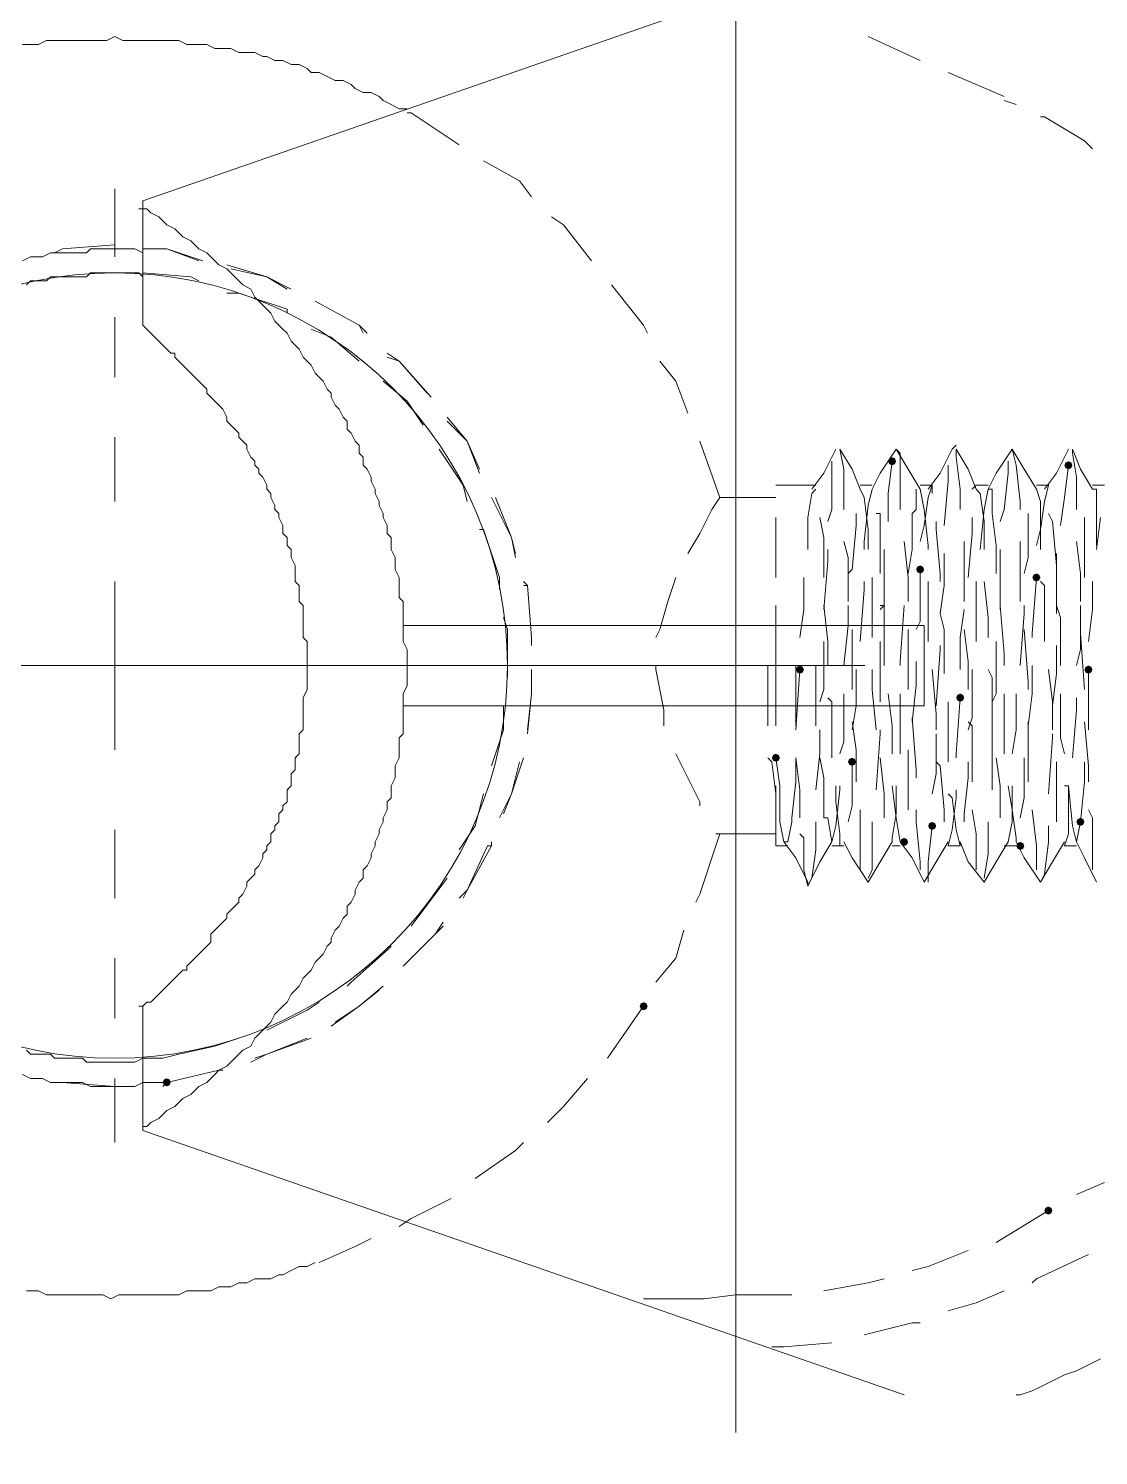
# Model space of a CAD drawing. Header units: millimetres. Extents: x 89051 to 218395, y -330386 to -125649.
# Drawn here: x 100449.86 to 100482.16, y -127044.93 to -127001.84 of the extents above; entities that cross this region are included whole.
import ezdxf

# ---------------------------------------------------------------- set-up
doc = ezdxf.new("R2010")
doc.units = ezdxf.units.MM
doc.header["$LTSCALE"] = 13
for name, pattern in [('1 实线', [0]), ('ACAD_ISO04W100', [30, 24, -3, 0, -3]), ('CENTER', [50.8, 31.75, -6.35, 6.35, -6.35])]:
    doc.linetypes.add(name, pattern=pattern)
doc.layers.get('0').update_dxf_attribs({"color": 1, "linetype": 'CENTER'})
doc.layers.add('C00-00-00', color=7, linetype='Continuous')
doc.layers.add('C00-00-FF', color=5, linetype='Continuous', true_color=0x0000ff)
doc.layers.add('标注、文本', color=3, linetype='Continuous', lineweight=25)

msp = doc.modelspace()

# ---------------------------------------------------------------- hatches: boundary and pattern name
at = {"layer": 'C00-00-00'}
h = msp.add_hatch(color=256, dxfattribs=at)
h.dxf.hatch_style = 2
h.paths.add_polyline_path([(100476.053, -127014.906), (100476.018, -127014.991), (100475.932, -127015.027), (100475.847, -127014.991), (100475.811, -127014.906), (100475.847, -127014.82), (100475.932, -127014.785), (100476.018, -127014.82)])
h = msp.add_hatch(color=256, dxfattribs=at)
h.dxf.hatch_style = 2
h.paths.add_polyline_path([(100481.378, -127015.027), (100481.342, -127015.112), (100481.257, -127015.148), (100481.171, -127015.112), (100481.136, -127015.027), (100481.171, -127014.941), (100481.257, -127014.906), (100481.342, -127014.941)])
h = msp.add_hatch(color=256, dxfattribs=at)
h.dxf.hatch_style = 2
h.paths.add_polyline_path([(100476.9, -127018.173), (100476.865, -127018.259), (100476.779, -127018.294), (100476.694, -127018.259), (100476.658, -127018.173), (100476.694, -127018.088), (100476.779, -127018.052), (100476.865, -127018.088)])
h = msp.add_hatch(color=256, dxfattribs=at)
h.dxf.hatch_style = 2
h.paths.add_polyline_path([(100480.409, -127018.415), (100480.374, -127018.501), (100480.289, -127018.536), (100480.203, -127018.501), (100480.168, -127018.415), (100480.203, -127018.33), (100480.289, -127018.294), (100480.374, -127018.33)])
h = msp.add_hatch(color=256, dxfattribs=at)
h.dxf.hatch_style = 2
h.paths.add_polyline_path([(100473.27, -127021.198), (100473.235, -127021.284), (100473.149, -127021.319), (100473.064, -127021.284), (100473.028, -127021.198), (100473.064, -127021.113), (100473.149, -127021.077), (100473.235, -127021.113)])
h = msp.add_hatch(color=256, dxfattribs=at)
h.dxf.hatch_style = 2
h.paths.add_polyline_path([(100481.983, -127021.198), (100481.947, -127021.284), (100481.862, -127021.319), (100481.776, -127021.284), (100481.741, -127021.198), (100481.776, -127021.113), (100481.862, -127021.077), (100481.947, -127021.113)])
h = msp.add_hatch(color=256, dxfattribs=at)
h.dxf.hatch_style = 2
h.paths.add_polyline_path([(100478.11, -127022.045), (100478.075, -127022.131), (100477.989, -127022.166), (100477.904, -127022.131), (100477.868, -127022.045), (100477.904, -127021.96), (100477.989, -127021.924), (100478.075, -127021.96)])
h = msp.add_hatch(color=256, dxfattribs=at)
h.dxf.hatch_style = 2
h.paths.add_polyline_path([(100472.544, -127023.86), (100472.508, -127023.946), (100472.423, -127023.981), (100472.338, -127023.946), (100472.302, -127023.86), (100472.338, -127023.775), (100472.423, -127023.739), (100472.508, -127023.775)])
h = msp.add_hatch(color=256, dxfattribs=at)
h.dxf.hatch_style = 2
h.paths.add_polyline_path([(100474.843, -127023.981), (100474.808, -127024.067), (100474.722, -127024.102), (100474.637, -127024.067), (100474.601, -127023.981), (100474.637, -127023.896), (100474.722, -127023.861), (100474.808, -127023.896)])
h = msp.add_hatch(color=256, dxfattribs=at)
h.dxf.hatch_style = 2
h.paths.add_polyline_path([(100477.263, -127025.918), (100477.228, -127026.003), (100477.142, -127026.039), (100477.057, -127026.003), (100477.021, -127025.918), (100477.057, -127025.832), (100477.142, -127025.797), (100477.228, -127025.832)])
h = msp.add_hatch(color=256, dxfattribs=at)
h.dxf.hatch_style = 2
h.paths.add_polyline_path([(100481.741, -127025.797), (100481.705, -127025.882), (100481.62, -127025.918), (100481.534, -127025.882), (100481.499, -127025.797), (100481.534, -127025.711), (100481.62, -127025.676), (100481.705, -127025.711)])
h = msp.add_hatch(color=256, dxfattribs=at)
h.dxf.hatch_style = 2
h.paths.add_polyline_path([(100476.416, -127026.402), (100476.381, -127026.487), (100476.295, -127026.523), (100476.21, -127026.487), (100476.174, -127026.402), (100476.21, -127026.316), (100476.295, -127026.281), (100476.381, -127026.316)])
h = msp.add_hatch(color=256, dxfattribs=at)
h.dxf.hatch_style = 2
h.paths.add_polyline_path([(100479.925, -127026.523), (100479.89, -127026.608), (100479.804, -127026.644), (100479.719, -127026.608), (100479.683, -127026.523), (100479.719, -127026.437), (100479.804, -127026.402), (100479.89, -127026.437)])
h = msp.add_hatch(color=256, dxfattribs=at)
h.dxf.hatch_style = 2
h.paths.add_polyline_path([(100468.551, -127031.363), (100468.515, -127031.448), (100468.43, -127031.484), (100468.344, -127031.448), (100468.309, -127031.363), (100468.344, -127031.278), (100468.43, -127031.242), (100468.515, -127031.278)])
h = msp.add_hatch(color=256, dxfattribs=at)
h.dxf.hatch_style = 2
h.paths.add_polyline_path([(100454.151, -127033.662), (100454.115, -127033.748), (100454.03, -127033.783), (100453.944, -127033.748), (100453.909, -127033.662), (100453.944, -127033.577), (100454.03, -127033.541), (100454.115, -127033.577)])
h = msp.add_hatch(color=256, dxfattribs=at)
h.dxf.hatch_style = 2
h.paths.add_polyline_path([(100480.773, -127037.534), (100480.737, -127037.62), (100480.652, -127037.655), (100480.566, -127037.62), (100480.531, -127037.534), (100480.566, -127037.449), (100480.652, -127037.413), (100480.737, -127037.449)])

# ---------------------------------------------------------------- linework, layer by layer
at = {"color": 7, "linetype": '1 实线', "lineweight": 0}
for centre, major_axis, ratio, start_param, end_param in [((100486.444, -127021.077), (0, 45.983), 0.866025, 2.304713, 7.120065), ((100471.213, -127021.077), (0, -34.608), 0.908418, 5.225125, 10.48821)]:
    msp.add_ellipse(centre, major_axis=major_axis, ratio=ratio, start_param=start_param, end_param=end_param, dxfattribs=at)
at = {"layer": 'C00-00-00', "lineweight": 15}
for points in [[(100476.295, -126999.054), (100453.304, -127007.04)], [(100461.29, -127004.257), (100461.048, -127004.257), (100460.806, -127004.136), (100460.564, -127004.015), (100460.443, -127003.894), (100460.201, -127003.773), (100459.959, -127003.773), (100459.717, -127003.652), (100459.596, -127003.531), (100459.354, -127003.41), (100459.112, -127003.41), (100458.87, -127003.289), (100458.628, -127003.168), (100458.386, -127003.168), (100458.265, -127003.047), (100458.023, -127002.926), (100457.781, -127002.926), (100457.539, -127002.805), (100457.297, -127002.805), (100457.055, -127002.684), (100456.934, -127002.684), (100456.692, -127002.563), (100456.45, -127002.563), (100456.208, -127002.563), (100455.966, -127002.442), (100455.724, -127002.442), (100455.482, -127002.442), (100455.24, -127002.321), (100454.998, -127002.321), (100454.756, -127002.321), (100454.635, -127002.321), (100454.393, -127002.2), (100454.151, -127002.2), (100453.909, -127002.2), (100453.667, -127002.2), (100453.425, -127002.2), (100453.183, -127002.2), (100452.941, -127002.2), (100452.699, -127002.2), (100452.457, -127002.079), (100452.215, -127002.2), (100451.973, -127002.2), (100451.852, -127002.2), (100451.61, -127002.2), (100451.368, -127002.2), (100451.126, -127002.2), (100450.884, -127002.2), (100450.642, -127002.2), (100450.4, -127002.2), (100450.158, -127002.321), (100449.916, -127002.321), (100449.674, -127002.321)], [(100476.779, -127002.805), (100475.206, -127002.079)], [(100479.32, -127003.894), (100477.626, -127003.168)], [(100479.683, -127004.136), (100479.32, -127004.015)], [(100461.411, -127004.378), (100461.29, -127004.378)], [(100462.863, -127005.346), (100461.411, -127004.378)], [(100480.531, -127004.499), (100480.41, -127004.499)], [(100481.741, -127005.225), (100480.531, -127004.499)], [(100481.983, -127005.467), (100481.741, -127005.225)], [(100464.679, -127006.435), (100463.589, -127005.83)], [(100465.042, -127006.919), (100464.679, -127006.435)], [(100453.304, -127034.993), (100453.425, -127034.993), (100453.546, -127034.872), (100453.788, -127034.751), (100453.909, -127034.63), (100454.03, -127034.509), (100454.272, -127034.388), (100454.393, -127034.267), (100454.514, -127034.146), (100454.756, -127034.025), (100454.877, -127033.904), (100454.998, -127033.783), (100455.24, -127033.662), (100455.361, -127033.541), (100455.482, -127033.42), (100455.603, -127033.299), (100455.845, -127033.178), (100455.966, -127033.057), (100456.087, -127032.936), (100456.208, -127032.815), (100456.329, -127032.694), (100456.571, -127032.573), (100456.692, -127032.331), (100456.813, -127032.21), (100456.934, -127032.089), (100457.055, -127031.968), (100457.176, -127031.847), (100457.297, -127031.605), (100457.418, -127031.484), (100457.539, -127031.363), (100457.66, -127031.242), (100457.781, -127031), (100457.902, -127030.879), (100458.023, -127030.758), (100458.144, -127030.516), (100458.265, -127030.395), (100458.386, -127030.274), (100458.507, -127030.032), (100458.628, -127029.911), (100458.749, -127029.79), (100458.87, -127029.548), (100458.991, -127029.427), (100458.991, -127029.306), (100459.112, -127029.064), (100459.233, -127028.943), (100459.354, -127028.701), (100459.475, -127028.58), (100459.475, -127028.338), (100459.596, -127028.217), (100459.717, -127027.975), (100459.717, -127027.854), (100459.838, -127027.612), (100459.959, -127027.491), (100459.959, -127027.249), (100460.08, -127027.128), (100460.201, -127026.886), (100460.201, -127026.765), (100460.322, -127026.523), (100460.322, -127026.402), (100460.443, -127026.16), (100460.443, -127026.039), (100460.564, -127025.797), (100460.564, -127025.676), (100460.685, -127025.434), (100460.685, -127025.192), (100460.806, -127025.071), (100460.806, -127024.829), (100460.806, -127024.708), (100460.927, -127024.466), (100460.927, -127024.224), (100460.927, -127024.102), (100461.048, -127023.86), (100461.048, -127023.739), (100461.048, -127023.497), (100461.048, -127023.255), (100461.169, -127023.134), (100461.169, -127022.892), (100461.169, -127022.771), (100461.169, -127022.529), (100461.169, -127022.287), (100461.169, -127022.166), (100461.169, -127021.924), (100461.29, -127021.682), (100461.29, -127021.561), (100461.29, -127021.319), (100461.29, -127021.198), (100461.29, -127020.956), (100461.29, -127020.714), (100461.29, -127020.593), (100461.169, -127020.351), (100461.169, -127020.109), (100461.169, -127019.988), (100461.169, -127019.746), (100461.169, -127019.504), (100461.169, -127019.383), (100461.169, -127019.141), (100461.048, -127019.02), (100461.048, -127018.778), (100461.048, -127018.536), (100461.048, -127018.415), (100460.927, -127018.173), (100460.927, -127018.052), (100460.927, -127017.81), (100460.806, -127017.568), (100460.806, -127017.447), (100460.806, -127017.205), (100460.685, -127017.084), (100460.685, -127016.842), (100460.564, -127016.6), (100460.564, -127016.479), (100460.443, -127016.237), (100460.443, -127016.116), (100460.322, -127015.874), (100460.322, -127015.753), (100460.201, -127015.511), (100460.201, -127015.39), (100460.08, -127015.148), (100459.959, -127015.027), (100459.959, -127014.785), (100459.838, -127014.664), (100459.838, -127014.422), (100459.717, -127014.301), (100459.596, -127014.059), (100459.475, -127013.938), (100459.475, -127013.696), (100459.354, -127013.575), (100459.233, -127013.333), (100459.112, -127013.212), (100458.991, -127012.97), (100458.991, -127012.849), (100458.87, -127012.728), (100458.749, -127012.486), (100458.628, -127012.365), (100458.507, -127012.244), (100458.386, -127012.002), (100458.265, -127011.881), (100458.144, -127011.76), (100458.023, -127011.518), (100457.902, -127011.397), (100457.781, -127011.276), (100457.66, -127011.034), (100457.539, -127010.913), (100457.418, -127010.792), (100457.297, -127010.671), (100457.176, -127010.429), (100457.055, -127010.308), (100456.934, -127010.187), (100456.813, -127010.066), (100456.692, -127009.945), (100456.571, -127009.703), (100456.329, -127009.582), (100456.208, -127009.461), (100456.087, -127009.34), (100455.966, -127009.219), (100455.845, -127009.098), (100455.603, -127008.977), (100455.482, -127008.856), (100455.361, -127008.735), (100455.24, -127008.614), (100454.998, -127008.493), (100454.877, -127008.372), (100454.756, -127008.25), (100454.514, -127008.129), (100454.393, -127008.008), (100454.272, -127007.887), (100454.03, -127007.766), (100453.909, -127007.645), (100453.788, -127007.524), (100453.546, -127007.403), (100453.425, -127007.282), (100453.304, -127007.282), (100453.183, -127007.282)], [(100453.304, -127007.04), (100453.304, -127007.161)], [(100453.304, -127007.161), (100453.304, -127010.792)], [(100466.01, -127007.766), (100465.647, -127007.524)], [(100466.857, -127008.856), (100466.01, -127007.766)], [(100449.674, -127008.856), (100449.916, -127008.735), (100450.037, -127008.735), (100450.158, -127008.735), (100450.279, -127008.735), (100450.521, -127008.614), (100450.642, -127008.614), (100450.763, -127008.614), (100450.884, -127008.614), (100451.126, -127008.614), (100451.247, -127008.614), (100451.368, -127008.614), (100451.61, -127008.614), (100451.731, -127008.493), (100451.852, -127008.493), (100451.973, -127008.493), (100452.215, -127008.493), (100452.336, -127008.493), (100452.457, -127008.493), (100452.578, -127008.493), (100452.82, -127008.493), (100452.941, -127008.493), (100453.062, -127008.493), (100453.304, -127008.614)], [(100450.642, -127008.614), (100450.884, -127008.493)], [(100450.884, -127008.493), (100452.457, -127008.372)], [(100452.457, -127008.372), (100452.457, -127008.493)], [(100453.304, -127008.493), (100454.03, -127008.493)], [(100453.425, -127008.493), (100454.03, -127008.493)], [(100454.03, -127008.493), (100455.119, -127008.856)], [(100454.03, -127008.493), (100454.998, -127008.856)], [(100455.845, -127008.977), (100457.055, -127009.34)], [(100449.795, -127009.582), (100449.916, -127009.461), (100450.158, -127009.461), (100450.279, -127009.461), (100450.4, -127009.461), (100450.521, -127009.34), (100450.642, -127009.34), (100450.884, -127009.34), (100451.005, -127009.34), (100451.126, -127009.34), (100451.247, -127009.34), (100451.368, -127009.34), (100451.61, -127009.34), (100451.731, -127009.219), (100451.852, -127009.219), (100451.973, -127009.219), (100452.094, -127009.219), (100452.336, -127009.219), (100452.457, -127009.219), (100452.578, -127009.219), (100452.699, -127009.219), (100452.82, -127009.219), (100453.062, -127009.219), (100453.183, -127009.219), (100453.304, -127009.34)], [(100453.304, -127009.219), (100454.756, -127009.34)], [(100454.756, -127009.34), (100454.998, -127009.461)], [(100455.966, -127009.098), (100457.055, -127009.34)], [(100457.055, -127009.34), (100457.781, -127009.703)], [(100457.055, -127009.34), (100457.66, -127009.703)], [(100455.845, -127009.824), (100456.208, -127009.824)], [(100456.208, -127009.824), (100457.66, -127010.308)], [(100468.43, -127010.792), (100467.462, -127009.582)], [(100457.66, -127010.308), (100457.66, -127010.429)], [(100458.507, -127010.066), (100459.838, -127010.792)], [(100458.507, -127010.066), (100459.838, -127010.792)], [(100453.304, -127010.792), (100453.425, -127010.913), (100453.546, -127011.034), (100453.667, -127011.155), (100453.788, -127011.276), (100453.909, -127011.397), (100454.03, -127011.518), (100454.151, -127011.639), (100454.272, -127011.639), (100454.272, -127011.76), (100454.393, -127011.881), (100454.514, -127012.002), (100454.635, -127012.123), (100454.756, -127012.244), (100454.877, -127012.365), (100454.998, -127012.486), (100455.119, -127012.607), (100455.24, -127012.728), (100455.24, -127012.849), (100455.361, -127012.97), (100455.482, -127013.091), (100455.603, -127013.212), (100455.724, -127013.333), (100455.845, -127013.575), (100455.845, -127013.696), (100455.966, -127013.817), (100456.087, -127013.938), (100456.208, -127014.059), (100456.208, -127014.18), (100456.329, -127014.301), (100456.45, -127014.422), (100456.45, -127014.543), (100456.571, -127014.785), (100456.692, -127014.906), (100456.692, -127015.027), (100456.813, -127015.148), (100456.813, -127015.269), (100456.934, -127015.39), (100457.055, -127015.632), (100457.055, -127015.753), (100457.176, -127015.874), (100457.176, -127015.995), (100457.297, -127016.237), (100457.297, -127016.358), (100457.418, -127016.479), (100457.418, -127016.6), (100457.539, -127016.842), (100457.539, -127016.963), (100457.539, -127017.084), (100457.66, -127017.205), (100457.66, -127017.447), (100457.781, -127017.568), (100457.781, -127017.689), (100457.781, -127017.81), (100457.902, -127018.052), (100457.902, -127018.173), (100457.902, -127018.294), (100457.902, -127018.536), (100458.023, -127018.657), (100458.023, -127018.778), (100458.023, -127019.02), (100458.023, -127019.141), (100458.144, -127019.262), (100458.144, -127019.383), (100458.144, -127019.625), (100458.144, -127019.746), (100458.144, -127019.867), (100458.144, -127020.109), (100458.144, -127020.23), (100458.265, -127020.351), (100458.265, -127020.593), (100458.265, -127020.714), (100458.265, -127020.835), (100458.265, -127021.077), (100458.265, -127021.198), (100458.265, -127021.319), (100458.265, -127021.561), (100458.265, -127021.682), (100458.265, -127021.803), (100458.144, -127022.045), (100458.144, -127022.166), (100458.144, -127022.287), (100458.144, -127022.529), (100458.144, -127022.65), (100458.144, -127022.771), (100458.144, -127023.013), (100458.023, -127023.134), (100458.023, -127023.255), (100458.023, -127023.497), (100458.023, -127023.618), (100458.023, -127023.739), (100457.902, -127023.86), (100457.902, -127024.102), (100457.902, -127024.224), (100457.781, -127024.345), (100457.781, -127024.587), (100457.781, -127024.708), (100457.66, -127024.829), (100457.66, -127024.95), (100457.66, -127025.192), (100457.539, -127025.313), (100457.539, -127025.434), (100457.418, -127025.555), (100457.418, -127025.797), (100457.297, -127025.918), (100457.297, -127026.039), (100457.176, -127026.16), (100457.176, -127026.402), (100457.055, -127026.523), (100457.055, -127026.644), (100456.934, -127026.765), (100456.934, -127026.886), (100456.813, -127027.128), (100456.692, -127027.249), (100456.692, -127027.37), (100456.571, -127027.491), (100456.45, -127027.612), (100456.45, -127027.733), (100456.329, -127027.975), (100456.208, -127028.096), (100456.208, -127028.217), (100456.087, -127028.338), (100455.966, -127028.459), (100455.845, -127028.58), (100455.845, -127028.701), (100455.724, -127028.822), (100455.603, -127028.943), (100455.482, -127029.064), (100455.361, -127029.185), (100455.361, -127029.427), (100455.24, -127029.548), (100455.119, -127029.669), (100454.998, -127029.79), (100454.877, -127029.911), (100454.756, -127030.032), (100454.635, -127030.153), (100454.635, -127030.274), (100454.514, -127030.274), (100454.393, -127030.395), (100454.272, -127030.516), (100454.151, -127030.637), (100454.03, -127030.758), (100453.909, -127030.879), (100453.788, -127031), (100453.667, -127031.121), (100453.546, -127031.242), (100453.425, -127031.242), (100453.304, -127031.363), (100453.183, -127031.363)], [(100459.838, -127010.792), (100460.08, -127011.034)], [(100459.838, -127010.792), (100459.959, -127011.034)], [(100468.551, -127011.034), (100468.43, -127010.792)], [(100458.386, -127010.913), (100458.991, -127011.155)], [(100458.991, -127011.155), (100459.838, -127011.881)], [(100460.685, -127011.639), (100461.048, -127011.881)], [(100460.685, -127011.76), (100461.048, -127011.881)], [(100461.048, -127011.881), (100462.016, -127012.97)], [(100461.048, -127011.881), (100461.895, -127012.849)], [(100469.398, -127012.486), (100468.914, -127011.881)], [(100460.564, -127012.486), (100461.29, -127013.091)], [(100469.761, -127013.454), (100469.398, -127012.486)], [(100461.29, -127013.091), (100461.774, -127013.817)], [(100462.5, -127013.575), (100463.105, -127014.301)], [(100462.5, -127013.696), (100463.105, -127014.301)], [(100462.258, -127014.543), (100462.984, -127015.632)], [(100463.105, -127014.301), (100463.468, -127015.269)], [(100463.105, -127014.301), (100463.468, -127015.148)], [(100470.729, -127015.995), (100470.124, -127014.301)], [(100474.238, -127014.543), (100473.875, -127015.269)], [(100474.359, -127014.543), (100474.48, -127015.148)], [(100474.722, -127015.148), (100474.359, -127014.543)], [(100476.053, -127014.543), (100475.569, -127015.269)], [(100476.053, -127014.543), (100476.174, -127014.664)], [(100476.416, -127015.148), (100476.053, -127014.543)], [(100476.174, -127014.664), (100476.174, -127015.39)], [(100477.747, -127014.543), (100477.384, -127015.269)], [(100477.747, -127014.543), (100477.868, -127014.422)], [(100477.868, -127014.543), (100477.868, -127014.785)], [(100478.231, -127015.148), (100477.868, -127014.543)], [(100479.562, -127014.543), (100479.078, -127015.269)], [(100479.562, -127014.543), (100479.683, -127015.027)], [(100479.925, -127015.148), (100479.562, -127014.543)], [(100481.257, -127014.543), (100480.894, -127015.269)], [(100481.378, -127014.543), (100481.378, -127014.664)], [(100481.62, -127015.148), (100481.378, -127014.543)], [(100481.378, -127014.664), (100481.499, -127015.39)], [(100474.117, -127015.148), (100474.117, -127014.906)], [(100475.811, -127015.874), (100475.932, -127014.906)], [(100477.626, -127015.511), (100477.626, -127015.027)], [(100477.868, -127014.785), (100477.989, -127015.753)], [(100479.441, -127015.269), (100479.441, -127014.906)], [(100479.683, -127015.027), (100479.804, -127016.116)], [(100481.136, -127015.995), (100481.257, -127015.027)], [(100473.875, -127015.269), (100473.512, -127015.753)], [(100474.117, -127016.358), (100474.117, -127015.148)], [(100474.48, -127015.148), (100474.48, -127016.237)], [(100474.964, -127015.753), (100474.722, -127015.148)], [(100475.569, -127015.269), (100475.327, -127015.753)], [(100476.174, -127015.39), (100476.174, -127016.358)], [(100476.779, -127015.753), (100476.416, -127015.148)], [(100477.384, -127015.269), (100477.021, -127015.753)], [(100477.505, -127016.842), (100477.626, -127015.511)], [(100478.473, -127015.753), (100478.231, -127015.148)], [(100479.078, -127015.269), (100478.836, -127015.753)], [(100479.32, -127016.358), (100479.441, -127015.269)], [(100480.289, -127015.753), (100479.925, -127015.148)], [(100480.894, -127015.269), (100480.531, -127015.753)], [(100481.499, -127015.39), (100481.499, -127016.358)], [(100481.983, -127015.753), (100481.62, -127015.148)], [(100462.984, -127015.632), (100463.105, -127016.116)], [(100473.633, -127015.632), (100472.423, -127015.632)], [(100473.512, -127015.874), (100473.391, -127016.6)], [(100473.633, -127015.753), (100473.512, -127015.874)], [(100475.327, -127015.632), (100474.964, -127015.632)], [(100474.964, -127015.753), (100475.085, -127015.995)], [(100475.327, -127015.753), (100475.206, -127016.237)], [(100475.811, -127016.721), (100475.811, -127015.874)], [(100476.658, -127016.358), (100476.658, -127015.753)], [(100477.142, -127015.632), (100476.779, -127015.632)], [(100476.779, -127015.753), (100476.9, -127016.358)], [(100477.142, -127015.632), (100477.021, -127015.995)], [(100477.142, -127015.874), (100477.142, -127015.632)], [(100477.989, -127015.753), (100477.989, -127016.358)], [(100478.352, -127015.753), (100478.473, -127015.632)], [(100478.836, -127015.632), (100478.473, -127015.632)], [(100478.473, -127015.753), (100478.594, -127015.874)], [(100478.594, -127015.874), (100478.715, -127016.721)], [(100478.836, -127015.753), (100478.715, -127016.358)], [(100478.957, -127015.753), (100478.836, -127015.753)], [(100478.957, -127016.358), (100478.957, -127015.753)], [(100480.652, -127015.632), (100480.289, -127015.632)], [(100480.289, -127015.753), (100480.41, -127016.116)], [(100480.652, -127015.632), (100480.531, -127016.116)], [(100482.346, -127015.632), (100481.983, -127015.632)], [(100481.983, -127015.753), (100482.104, -127015.753)], [(100482.104, -127015.753), (100482.104, -127016.479)], [(100463.831, -127015.995), (100464.437, -127017.205)], [(100463.952, -127015.995), (100464.437, -127017.205)], [(100470.487, -127016.358), (100470.124, -127017.084)], [(100470.729, -127015.995), (100470.487, -127016.358)], [(100472.423, -127015.995), (100470.729, -127015.995)], [(100473.996, -127016.721), (100474.117, -127016.358)], [(100474.48, -127016.237), (100474.48, -127016.358)], [(100475.085, -127015.995), (100475.206, -127016.963)], [(100475.206, -127016.237), (100475.085, -127017.326)], [(100476.537, -127016.479), (100476.658, -127016.358)], [(100477.021, -127015.995), (100476.9, -127016.842)], [(100476.9, -127016.358), (100477.021, -127017.447)], [(100478.715, -127016.358), (100478.594, -127017.568)], [(100478.957, -127016.479), (100478.957, -127016.358)], [(100479.199, -127016.721), (100479.32, -127016.358)], [(100479.804, -127016.116), (100479.804, -127016.358)], [(100480.531, -127016.116), (100480.41, -127016.963)], [(100480.41, -127016.116), (100480.41, -127017.205)], [(100481.015, -127016.842), (100481.136, -127015.995)], [(100472.423, -127016.721), (100472.423, -127016.6)], [(100472.423, -127017.326), (100472.423, -127016.721)], [(100473.391, -127016.6), (100473.391, -127017.568)], [(100473.875, -127017.205), (100473.754, -127016.6)], [(100474.843, -127016.842), (100474.843, -127016.479)], [(100475.569, -127016.479), (100475.448, -127016.479)], [(100475.569, -127017.689), (100475.569, -127016.479)], [(100476.537, -127017.568), (100476.537, -127016.479)], [(100477.263, -127016.963), (100477.263, -127016.721)], [(100478.352, -127017.084), (100478.352, -127016.6)], [(100478.715, -127016.721), (100478.715, -127017.568)], [(100479.078, -127017.447), (100478.957, -127016.479)], [(100480.046, -127016.6), (100480.046, -127016.479)], [(100480.046, -127017.81), (100480.046, -127016.6)], [(100480.773, -127016.721), (100480.652, -127016.479)], [(100480.894, -127018.052), (100480.773, -127016.721)], [(100481.741, -127017.326), (100481.741, -127016.6)], [(100482.104, -127016.479), (100482.104, -127017.447)], [(100482.225, -127016.6), (100482.104, -127017.568)], [(100463.468, -127016.963), (100463.589, -127016.963)], [(100463.589, -127016.963), (100464.073, -127018.415)], [(100464.437, -127017.205), (100464.558, -127017.81)], [(100464.437, -127017.205), (100464.558, -127017.689)], [(100470.124, -127017.084), (100469.761, -127017.689)], [(100473.875, -127018.415), (100473.875, -127017.205)], [(100474.722, -127018.173), (100474.843, -127016.842)], [(100475.206, -127016.963), (100475.206, -127017.568)], [(100476.9, -127016.842), (100476.779, -127017.326)], [(100477.384, -127018.294), (100477.263, -127016.963)], [(100478.231, -127018.415), (100478.352, -127017.084)], [(100480.41, -127016.963), (100480.289, -127017.447)], [(100480.41, -127017.205), (100480.41, -127017.568)], [(100472.423, -127018.173), (100472.423, -127017.326)], [(100473.996, -127017.931), (100473.996, -127017.568)], [(100474.48, -127017.326), (100474.601, -127017.81)], [(100475.085, -127017.326), (100475.085, -127017.568)], [(100475.569, -127018.294), (100475.569, -127017.689)], [(100475.69, -127019.262), (100475.69, -127017.568)], [(100476.295, -127017.326), (100476.416, -127018.415)], [(100476.416, -127018.294), (100476.537, -127017.568)], [(100477.021, -127017.447), (100477.021, -127017.568)], [(100477.505, -127018.657), (100477.505, -127017.689)], [(100478.11, -127017.326), (100478.11, -127018.899)], [(100479.078, -127018.294), (100479.078, -127017.447)], [(100479.199, -127018.052), (100479.199, -127017.568)], [(100479.804, -127017.326), (100479.804, -127017.689)], [(100479.804, -127017.689), (100479.804, -127019.141)], [(100480.894, -127019.383), (100480.894, -127017.689)], [(100481.499, -127017.326), (100481.62, -127018.294)], [(100481.741, -127018.415), (100481.741, -127017.326)], [(100473.875, -127019.383), (100473.996, -127017.931)], [(100474.601, -127017.81), (100474.601, -127019.141)], [(100479.199, -127019.383), (100479.199, -127018.052)], [(100479.925, -127018.294), (100480.046, -127017.81)], [(100480.894, -127018.294), (100480.894, -127018.052)], [(100464.073, -127018.415), (100464.073, -127018.778)], [(100464.8, -127018.536), (100464.921, -127018.657)], [(100469.398, -127018.415), (100469.156, -127019.141)], [(100472.423, -127018.415), (100472.423, -127018.173)], [(100473.27, -127018.415), (100473.27, -127019.383)], [(100474.601, -127018.294), (100474.722, -127018.173)], [(100475.085, -127018.536), (100475.085, -127018.778)], [(100475.327, -127018.415), (100475.327, -127019.988)], [(100476.416, -127018.415), (100476.416, -127019.141)], [(100476.779, -127018.173), (100476.779, -127019.746)], [(100477.021, -127018.536), (100477.021, -127018.899)], [(100477.384, -127018.536), (100477.384, -127018.294)], [(100478.473, -127018.536), (100478.473, -127019.141)], [(100478.715, -127018.536), (100478.836, -127019.625)], [(100480.289, -127018.415), (100480.167, -127020.109)], [(100480.41, -127018.536), (100480.531, -127018.657)], [(100481.62, -127018.294), (100481.62, -127019.141)], [(100481.983, -127018.536), (100481.983, -127019.383)], [(100464.8, -127018.657), (100464.921, -127018.657)], [(100464.921, -127018.657), (100465.042, -127020.23)], [(100464.921, -127018.657), (100465.042, -127020.23)], [(100475.085, -127018.778), (100474.964, -127020.351)], [(100477.021, -127018.899), (100477.021, -127020.351)], [(100477.384, -127019.504), (100477.505, -127018.657)], [(100478.11, -127018.899), (100478.11, -127019.141)], [(100480.531, -127018.657), (100480.531, -127020.351)], [(100469.156, -127019.141), (100468.914, -127019.988)], [(100472.423, -127020.109), (100472.423, -127019.262)], [(100473.27, -127019.383), (100473.149, -127020.23)], [(100473.996, -127020.351), (100473.875, -127019.262)], [(100474.601, -127019.867), (100474.601, -127019.262)], [(100475.569, -127019.383), (100475.69, -127019.262)], [(100475.69, -127019.262), (100475.569, -127019.262)], [(100475.69, -127021.077), (100475.69, -127019.262)], [(100476.174, -127020.956), (100476.295, -127019.262)], [(100477.989, -127020.23), (100478.11, -127019.383)], [(100478.473, -127019.141), (100478.473, -127020.351)], [(100479.32, -127020.714), (100479.199, -127019.262)], [(100479.925, -127019.504), (100479.925, -127019.262)], [(100481.015, -127019.625), (100480.894, -127019.262)], [(100480.894, -127019.504), (100480.894, -127019.383)], [(100481.62, -127020.593), (100481.62, -127019.262)], [(100481.983, -127019.383), (100481.862, -127020.351)], [(100464.194, -127019.625), (100464.316, -127019.988)], [(100476.779, -127019.746), (100476.658, -127019.988)], [(100477.505, -127019.988), (100477.384, -127019.504)], [(100478.836, -127019.625), (100478.836, -127020.23)], [(100479.804, -127021.077), (100479.925, -127019.504)], [(100481.015, -127021.077), (100481.015, -127019.625)], [(100461.169, -127019.867), (100476.9, -127019.867)], [(100464.316, -127019.988), (100464.316, -127021.44)], [(100465.042, -127020.23), (100465.042, -127020.472)], [(100465.042, -127020.23), (100465.042, -127020.351)], [(100468.914, -127019.988), (100468.793, -127020.23)], [(100472.423, -127021.077), (100472.423, -127020.109)], [(100474.48, -127021.077), (100474.601, -127019.867)], [(100474.722, -127019.988), (100474.722, -127021.682)], [(100475.327, -127019.988), (100475.327, -127020.23)], [(100476.416, -127019.988), (100476.416, -127020.351)], [(100476.9, -127019.867), (100476.9, -127022.287)], [(100477.505, -127021.319), (100477.505, -127019.988)], [(100477.989, -127021.198), (100477.989, -127020.23)], [(100478.11, -127019.988), (100478.231, -127020.956)], [(100479.925, -127019.988), (100480.046, -127021.561)], [(100480.167, -127020.109), (100480.167, -127020.23)], [(100481.62, -127019.988), (100481.62, -127020.109)], [(100481.62, -127020.109), (100481.741, -127021.803)], [(100473.875, -127021.803), (100473.875, -127020.351)], [(100473.996, -127021.077), (100473.996, -127020.351)], [(100475.569, -127021.198), (100475.569, -127020.351)], [(100476.416, -127020.351), (100476.416, -127021.803)], [(100477.263, -127022.287), (100477.384, -127020.593)], [(100477.384, -127020.593), (100477.384, -127020.472)], [(100479.078, -127021.924), (100479.078, -127020.351)], [(100480.894, -127021.319), (100480.894, -127020.472)], [(100481.499, -127021.077), (100481.62, -127020.593)], [(100468.793, -127021.077), (100468.793, -127021.198)], [(100472.181, -127021.077), (100472.181, -127022.65)], [(100473.028, -127021.077), (100472.181, -127021.077)], [(100472.423, -127021.077), (100472.423, -127021.198)], [(100473.028, -127021.077), (100473.028, -127022.892)], [(100473.633, -127021.077), (100473.028, -127021.077)], [(100473.633, -127021.077), (100473.633, -127022.892)], [(100476.174, -127021.077), (100476.174, -127020.956)], [(100476.658, -127020.956), (100476.658, -127021.682)], [(100478.231, -127020.956), (100478.231, -127021.803)], [(100479.32, -127021.077), (100479.32, -127020.714)], [(100480.167, -127021.077), (100480.167, -127021.924)], [(100465.042, -127021.198), (100465.042, -127021.924)], [(100465.042, -127021.319), (100465.042, -127021.924)], [(100468.793, -127021.198), (100469.035, -127022.408)], [(100472.423, -127021.198), (100472.423, -127022.287)], [(100473.149, -127021.198), (100473.028, -127023.013)], [(100474.843, -127021.198), (100474.843, -127022.287)], [(100475.327, -127021.198), (100475.327, -127021.803)], [(100475.569, -127022.166), (100475.569, -127021.198)], [(100477.142, -127021.198), (100477.263, -127022.529)], [(100478.352, -127021.198), (100478.352, -127022.65)], [(100478.836, -127021.198), (100478.957, -127021.44)], [(100478.957, -127021.44), (100478.957, -127023.013)], [(100480.046, -127021.561), (100480.046, -127021.803)], [(100480.652, -127021.198), (100480.773, -127022.166)], [(100480.773, -127022.287), (100480.894, -127021.319)], [(100481.862, -127021.198), (100481.862, -127023.013)], [(100465.042, -127021.924), (100464.921, -127023.134)], [(100465.042, -127021.924), (100464.921, -127023.013)], [(100473.754, -127022.166), (100473.875, -127021.803)], [(100474.48, -127023.376), (100474.48, -127021.924)], [(100474.722, -127021.682), (100474.722, -127021.803)], [(100475.327, -127021.803), (100475.448, -127023.013)], [(100475.932, -127022.892), (100475.811, -127021.924)], [(100476.174, -127022.65), (100476.174, -127021.924)], [(100476.658, -127021.682), (100476.537, -127022.771)], [(100478.957, -127022.166), (100479.078, -127021.924)], [(100479.32, -127022.529), (100479.32, -127021.924)], [(100479.683, -127023.013), (100479.683, -127021.924)], [(100480.167, -127021.924), (100480.046, -127022.892)], [(100481.015, -127023.255), (100481.015, -127021.924)], [(100461.169, -127022.287), (100476.9, -127022.287)], [(100464.194, -127022.287), (100464.194, -127023.013)], [(100469.035, -127022.408), (100469.035, -127022.892)], [(100472.423, -127022.287), (100472.423, -127022.892)], [(100474.117, -127022.166), (100473.996, -127022.045)], [(100474.117, -127023.86), (100474.117, -127022.166)], [(100474.843, -127022.287), (100474.722, -127023.013)], [(100477.626, -127023.618), (100477.626, -127022.166)], [(100477.868, -127023.739), (100477.989, -127022.045)], [(100480.773, -127022.166), (100480.773, -127023.013)], [(100481.378, -127023.86), (100481.499, -127022.408)], [(100481.499, -127022.408), (100481.499, -127022.045)], [(100472.181, -127022.65), (100472.181, -127022.892)], [(100474.722, -127022.771), (100474.843, -127023.618)], [(100476.174, -127023.739), (100476.174, -127022.65)], [(100476.537, -127022.65), (100476.658, -127024.224)], [(100477.263, -127022.529), (100477.263, -127023.013)], [(100478.352, -127022.65), (100478.231, -127023.013)], [(100478.231, -127022.771), (100478.352, -127022.892)], [(100479.32, -127023.739), (100479.32, -127022.529)], [(100480.046, -127022.771), (100480.046, -127023.497)], [(100481.741, -127022.771), (100481.862, -127024.102)], [(100464.194, -127023.013), (100463.831, -127024.102)], [(100473.754, -127023.739), (100473.754, -127023.013)], [(100475.448, -127024.829), (100475.569, -127023.134)], [(100475.569, -127023.134), (100475.569, -127023.013)], [(100475.932, -127023.739), (100475.932, -127022.892)], [(100477.263, -127024.345), (100477.263, -127023.134)], [(100478.352, -127022.892), (100478.352, -127024.587)], [(100478.957, -127023.86), (100478.957, -127023.013)], [(100479.562, -127023.739), (100479.683, -127023.013)], [(100480.652, -127024.95), (100480.773, -127023.255)], [(100480.773, -127023.255), (100480.773, -127023.134)], [(100481.136, -127023.739), (100481.015, -127023.255)], [(100474.359, -127023.739), (100474.48, -127023.376)], [(100474.843, -127023.618), (100474.843, -127024.587)], [(100476.416, -127023.618), (100476.416, -127024.829)], [(100477.626, -127023.981), (100477.626, -127023.618)], [(100480.046, -127023.497), (100480.046, -127024.587)], [(100464.8, -127023.86), (100464.437, -127024.95)], [(100464.679, -127023.981), (100464.437, -127024.95)], [(100469.398, -127023.739), (100469.519, -127023.981)], [(100469.519, -127023.981), (100470.124, -127025.192)], [(100472.181, -127023.86), (100472.302, -127023.981)], [(100472.302, -127023.981), (100472.423, -127024.95)], [(100472.544, -127024.708), (100472.423, -127023.86)], [(100473.028, -127023.86), (100473.149, -127024.829)], [(100473.028, -127023.86), (100473.028, -127024.587)], [(100473.633, -127024.829), (100473.754, -127023.739)], [(100473.754, -127023.86), (100473.875, -127024.466)], [(100474.722, -127023.981), (100474.722, -127025.313)], [(100475.569, -127023.86), (100475.69, -127024.95)], [(100477.263, -127023.981), (100477.384, -127024.102)], [(100477.384, -127024.102), (100477.505, -127025.434)], [(100477.868, -127023.86), (100477.868, -127023.739)], [(100478.231, -127023.981), (100478.231, -127024.466)], [(100478.957, -127024.829), (100478.957, -127023.86)], [(100479.078, -127023.86), (100479.199, -127024.708)], [(100479.925, -127023.86), (100479.925, -127025.071)], [(100480.894, -127023.981), (100480.894, -127025.192)], [(100481.741, -127023.981), (100481.741, -127024.587)], [(100481.862, -127024.102), (100481.862, -127024.587)], [(100473.875, -127024.466), (100473.875, -127025.676)], [(100476.658, -127024.224), (100476.658, -127024.466)], [(100477.142, -127024.95), (100477.263, -127024.345)], [(100478.231, -127024.466), (100478.11, -127025.555)], [(100463.589, -127024.95), (100463.347, -127025.918)], [(100464.437, -127024.95), (100464.073, -127025.676)], [(100464.437, -127024.95), (100464.194, -127025.555)], [(100472.423, -127025.434), (100472.423, -127024.708)], [(100472.423, -127024.95), (100472.423, -127025.676)], [(100472.544, -127024.829), (100472.544, -127024.708)], [(100472.544, -127025.797), (100472.544, -127024.829)], [(100473.028, -127024.587), (100472.907, -127025.676)], [(100473.149, -127024.829), (100473.149, -127025.676)], [(100474.238, -127025.192), (100474.238, -127024.708)], [(100474.238, -127025.918), (100474.359, -127024.829)], [(100474.359, -127024.829), (100474.359, -127024.708)], [(100475.69, -127024.95), (100475.69, -127025.676)], [(100476.053, -127025.676), (100475.932, -127024.708)], [(100476.053, -127025.555), (100476.053, -127024.708)], [(100476.416, -127024.829), (100476.416, -127025.434)], [(100477.747, -127025.071), (100477.626, -127024.95)], [(100477.868, -127025.071), (100477.868, -127024.829)], [(100479.199, -127024.708), (100479.199, -127025.676)], [(100479.562, -127025.434), (100479.441, -127024.708)], [(100479.562, -127025.797), (100479.562, -127024.708)], [(100481.257, -127024.708), (100481.136, -127024.708)], [(100481.378, -127025.918), (100481.257, -127024.708)], [(100481.257, -127025.313), (100481.257, -127024.708)], [(100481.741, -127024.587), (100481.62, -127025.797)], [(100470.124, -127025.192), (100470.124, -127025.313)], [(100472.423, -127025.918), (100472.423, -127025.434)], [(100474.359, -127026.16), (100474.238, -127025.192)], [(100474.722, -127025.313), (100474.601, -127025.797)], [(100474.964, -127025.434), (100474.964, -127026.644)], [(100476.658, -127025.434), (100476.658, -127025.797)], [(100477.505, -127025.434), (100477.505, -127025.797)], [(100477.868, -127026.039), (100477.747, -127025.071)], [(100477.747, -127026.039), (100477.868, -127025.071)], [(100478.352, -127025.434), (100478.473, -127026.16)], [(100479.683, -127026.281), (100479.562, -127025.434)], [(100479.925, -127025.071), (100479.804, -127025.676)], [(100480.167, -127025.434), (100480.289, -127026.523)], [(100480.894, -127025.192), (100480.894, -127025.797)], [(100481.257, -127026.16), (100481.257, -127025.313)], [(100481.862, -127025.434), (100481.983, -127025.676)], [(100472.665, -127026.402), (100472.544, -127025.797)], [(100472.907, -127025.797), (100472.786, -127026.402)], [(100472.907, -127025.676), (100472.907, -127025.797)], [(100473.633, -127026.644), (100473.633, -127025.797)], [(100473.875, -127025.676), (100473.996, -127025.676)], [(100473.996, -127025.676), (100474.117, -127026.402)], [(100475.327, -127026.402), (100475.327, -127025.797)], [(100475.932, -127026.281), (100476.053, -127025.555)], [(100476.174, -127026.402), (100476.053, -127025.676)], [(100476.658, -127025.797), (100476.779, -127027.007)], [(100478.11, -127025.555), (100478.11, -127025.797)], [(100478.836, -127026.765), (100478.836, -127025.797)], [(100479.441, -127026.402), (100479.562, -127025.797)], [(100481.62, -127025.797), (100481.499, -127026.402)], [(100481.983, -127025.676), (100481.983, -127026.886)], [(100463.347, -127025.918), (100462.863, -127026.644)], [(100470.608, -127026.16), (100470.729, -127026.16)], [(100470.608, -127026.523), (100470.729, -127026.16)], [(100470.729, -127026.16), (100472.423, -127026.16)], [(100472.423, -127026.281), (100472.423, -127025.918)], [(100472.423, -127026.523), (100472.423, -127026.281)], [(100473.149, -127026.16), (100473.27, -127026.281)], [(100473.27, -127026.281), (100473.27, -127026.523)], [(100474.117, -127026.402), (100474.238, -127025.918)], [(100474.359, -127026.523), (100474.359, -127026.16)], [(100475.932, -127026.402), (100475.932, -127026.281)], [(100477.021, -127027.007), (100477.142, -127025.918)], [(100477.626, -127026.523), (100477.747, -127026.039)], [(100477.989, -127026.523), (100477.868, -127026.039)], [(100478.473, -127026.16), (100478.473, -127027.249)], [(100479.683, -127026.402), (100479.683, -127026.281)], [(100480.652, -127026.402), (100480.652, -127025.918)], [(100481.136, -127026.523), (100481.257, -127026.16)], [(100481.499, -127026.402), (100481.378, -127025.918)], [(100463.71, -127026.523), (100463.105, -127027.854)], [(100463.831, -127026.523), (100463.105, -127027.854)], [(100463.831, -127026.523), (100463.71, -127026.523)], [(100463.831, -127026.402), (100463.831, -127026.523)], [(100470.124, -127027.975), (100470.608, -127026.523)], [(100472.423, -127026.523), (100472.786, -127026.523)], [(100472.786, -127026.402), (100472.665, -127026.402)], [(100472.665, -127026.402), (100473.028, -127026.886)], [(100473.27, -127026.523), (100473.27, -127027.249)], [(100473.512, -127027.491), (100473.633, -127026.644)], [(100473.754, -127027.007), (100474.117, -127026.402)], [(100474.117, -127026.523), (100474.48, -127026.523)], [(100474.48, -127026.402), (100474.722, -127026.886)], [(100474.964, -127026.644), (100474.964, -127027.249)], [(100475.327, -127027.249), (100475.327, -127026.402)], [(100475.569, -127027.007), (100475.932, -127026.402)], [(100475.932, -127026.523), (100476.174, -127026.523)], [(100476.174, -127026.402), (100476.537, -127026.886)], [(100477.263, -127027.007), (100477.626, -127026.402)], [(100477.626, -127026.523), (100477.989, -127026.523)], [(100477.989, -127026.402), (100477.989, -127026.523)], [(100477.989, -127026.402), (100478.231, -127027.007)], [(100479.078, -127027.007), (100479.441, -127026.402)], [(100479.32, -127026.523), (100479.683, -127026.523)], [(100479.683, -127026.402), (100479.925, -127026.886)], [(100480.289, -127026.523), (100480.289, -127027.249)], [(100480.531, -127027.37), (100480.652, -127026.402)], [(100480.773, -127027.007), (100481.136, -127026.402)], [(100481.136, -127026.523), (100481.499, -127026.523)], [(100481.499, -127026.402), (100481.741, -127026.886)], [(100473.028, -127026.886), (100473.391, -127027.612)], [(100473.391, -127027.733), (100473.754, -127027.007)], [(100474.722, -127026.886), (100475.206, -127027.612)], [(100475.206, -127027.612), (100475.569, -127027.007)], [(100476.537, -127026.886), (100476.9, -127027.612)], [(100476.779, -127027.007), (100476.779, -127027.249)], [(100476.9, -127027.612), (100477.263, -127027.007)], [(100477.021, -127027.612), (100477.021, -127027.007)], [(100478.231, -127027.007), (100478.715, -127027.612)], [(100478.715, -127027.491), (100478.836, -127026.765)], [(100478.715, -127027.612), (100479.078, -127027.007)], [(100479.925, -127026.886), (100480.41, -127027.612)], [(100480.41, -127027.612), (100480.773, -127027.007)], [(100481.741, -127026.886), (100482.104, -127027.612)], [(100481.983, -127026.886), (100481.983, -127027.249)], [(100462.5, -127027.491), (100461.774, -127028.459)], [(100473.27, -127027.249), (100473.391, -127027.733)], [(100475.206, -127027.491), (100475.327, -127027.249)], [(100480.41, -127027.612), (100480.531, -127027.37)], [(100463.105, -127027.854), (100462.863, -127028.096)], [(100463.105, -127027.854), (100462.984, -127028.096)], [(100470.003, -127028.217), (100470.124, -127027.975)], [(100473.391, -127027.733), (100473.391, -127027.612)], [(100461.774, -127028.459), (100461.411, -127028.943)], [(100462.379, -127028.822), (100462.137, -127029.185)], [(100462.137, -127029.185), (100461.169, -127030.153)], [(100462.016, -127029.306), (100461.169, -127030.153)], [(100462.379, -127028.943), (100462.016, -127029.306)], [(100469.398, -127029.911), (100469.64, -127029.064)], [(100460.685, -127029.669), (100459.596, -127030.637)], [(100460.806, -127029.548), (100460.685, -127029.669)], [(100468.793, -127030.637), (100469.398, -127029.911)], [(100459.596, -127030.637), (100459.475, -127030.758)], [(100460.564, -127030.758), (100459.838, -127031.363)], [(100460.443, -127030.879), (100459.838, -127031.363)], [(100453.304, -127031.363), (100453.304, -127034.993)], [(100458.628, -127031.242), (100458.265, -127031.484)], [(100459.838, -127031.363), (100458.991, -127031.968)], [(100459.838, -127031.363), (100459.112, -127031.847)], [(100467.341, -127032.936), (100468.43, -127031.363)], [(100458.265, -127031.484), (100457.055, -127032.089)], [(100456.208, -127032.331), (100455.482, -127032.573)], [(100458.265, -127032.331), (100457.055, -127032.815)], [(100458.386, -127032.331), (100457.055, -127032.815)], [(100453.304, -127032.936), (100453.062, -127033.057), (100452.941, -127033.057), (100452.82, -127033.057), (100452.699, -127033.057), (100452.457, -127033.057), (100452.336, -127033.057), (100452.215, -127033.057), (100452.094, -127033.057), (100451.973, -127033.057), (100451.731, -127033.057), (100451.61, -127033.057), (100451.489, -127032.936), (100451.368, -127032.936), (100451.247, -127032.936), (100451.005, -127032.936), (100450.884, -127032.936), (100450.763, -127032.936), (100450.642, -127032.936), (100450.521, -127032.815), (100450.279, -127032.815), (100450.158, -127032.815), (100450.037, -127032.815), (100449.916, -127032.815), (100449.795, -127032.694)], [(100455.482, -127032.573), (100454.393, -127032.815)], [(100453.909, -127032.936), (100453.304, -127032.936)], [(100454.393, -127032.815), (100453.909, -127032.936)], [(100457.055, -127032.815), (100456.571, -127033.057)], [(100457.055, -127032.815), (100456.692, -127032.936)], [(100453.304, -127033.662), (100453.062, -127033.783), (100452.941, -127033.783), (100452.82, -127033.783), (100452.578, -127033.783), (100452.457, -127033.783), (100452.336, -127033.783), (100452.215, -127033.783), (100451.973, -127033.783), (100451.852, -127033.783), (100451.731, -127033.783), (100451.489, -127033.662), (100451.368, -127033.662), (100451.247, -127033.662), (100451.126, -127033.662), (100450.884, -127033.662), (100450.763, -127033.662), (100450.642, -127033.662), (100450.521, -127033.662), (100450.279, -127033.541), (100450.158, -127033.541), (100450.037, -127033.541), (100449.916, -127033.541), (100449.674, -127033.42)], [(100455.603, -127033.299), (100454.03, -127033.662)], [(100455.603, -127033.299), (100454.03, -127033.662)], [(100455.724, -127033.299), (100455.603, -127033.299)], [(100455.724, -127033.299), (100455.603, -127033.299)], [(100466.01, -127034.388), (100466.736, -127033.541)], [(100450.884, -127033.662), (100450.642, -127033.662)], [(100452.457, -127033.783), (100450.884, -127033.662)], [(100452.941, -127033.783), (100452.457, -127033.783)], [(100454.03, -127033.662), (100453.304, -127033.662)], [(100454.03, -127033.662), (100453.909, -127033.783)], [(100465.526, -127034.872), (100466.01, -127034.388)], [(100453.304, -127035.114), (100453.304, -127034.993)], [(100476.295, -127043.101), (100453.304, -127035.114)], [(100463.347, -127036.566), (100464.558, -127035.719)], [(100464.558, -127035.719), (100464.8, -127035.477)], [(100481.499, -127037.05), (100482.346, -127036.687)], [(100461.411, -127037.776), (100462.621, -127037.171)], [(100461.048, -127038.018), (100461.411, -127037.776)], [(100479.078, -127038.502), (100480.652, -127037.534)], [(100458.628, -127039.107), (100459.717, -127038.623)], [(100459.717, -127038.623), (100460.201, -127038.381)], [(100477.021, -127039.228), (100478.231, -127038.744)], [(100449.795, -127039.954), (100450.037, -127039.954), (100450.158, -127039.954), (100450.4, -127040.075), (100450.642, -127040.075), (100450.884, -127040.075), (100451.126, -127040.075), (100451.368, -127040.075), (100451.61, -127040.075), (100451.852, -127040.075), (100452.094, -127040.075), (100452.336, -127040.197), (100452.578, -127040.075), (100452.82, -127040.075), (100452.941, -127040.075), (100453.183, -127040.075), (100453.425, -127040.075), (100453.667, -127040.075), (100453.909, -127040.075), (100454.151, -127040.075), (100454.393, -127040.075), (100454.635, -127039.954), (100454.877, -127039.954), (100455.119, -127039.954), (100455.361, -127039.954), (100455.603, -127039.833), (100455.724, -127039.833), (100455.966, -127039.833), (100456.208, -127039.712), (100456.45, -127039.712), (100456.692, -127039.591), (100456.934, -127039.591), (100457.176, -127039.591), (100457.418, -127039.47), (100457.539, -127039.47), (100457.781, -127039.349), (100458.023, -127039.228), (100458.265, -127039.228), (100458.507, -127039.107)], [(100476.537, -127039.349), (100477.021, -127039.228)], [(100481.862, -127038.865), (100480.289, -127039.591)], [(100475.206, -127039.712), (100475.69, -127039.591)], [(100480.289, -127039.591), (100480.167, -127039.712)], [(100470.245, -127040.197), (100471.213, -127040.075)], [(100471.213, -127040.075), (100472.907, -127040.075)], [(100473.875, -127039.954), (100475.206, -127039.712)], [(100479.32, -127039.954), (100478.473, -127040.318)], [(100468.43, -127040.197), (100470.245, -127040.197)], [(100478.473, -127040.318), (100477.626, -127040.56)], [(100476.537, -127040.923), (100475.085, -127041.286)], [(100476.779, -127040.923), (100476.537, -127040.923)], [(100472.665, -127041.649), (100472.302, -127041.649)], [(100474.117, -127041.528), (100472.665, -127041.649)], [(100482.225, -127042.012), (100481.983, -127042.133), (100481.741, -127042.254), (100481.499, -127042.375), (100481.136, -127042.496), (100480.894, -127042.617), (100480.652, -127042.738), (100480.41, -127042.859), (100480.167, -127042.98), (100479.804, -127043.101), (100479.683, -127043.101)]]:
    msp.add_lwpolyline(points, dxfattribs=at)
at = {"layer": 'C00-00-FF', "lineweight": 15}
for points in [[(100452.457, -127008.735), (100452.457, -127006.677)], [(100452.457, -127012.365), (100452.457, -127010.55)], [(100452.457, -127016.116), (100452.457, -127014.18)], [(100457.418, -127021.077), (100459.354, -127021.077)], [(100461.169, -127021.077), (100462.984, -127021.077)], [(100464.8, -127021.077), (100475.109, -127021.077)], [(100452.457, -127026.039), (100452.457, -127028.096)], [(100452.457, -127029.911), (100452.457, -127031.726)], [(100452.457, -127033.541), (100452.457, -127035.477)]]:
    msp.add_lwpolyline(points, dxfattribs=at)
msp.add_circle((100452.457, -127021.077), 11.859, dxfattribs=at)
at = {"layer": '标注、文本', "color": 1, "linetype": 'ACAD_ISO04W100', "lineweight": 15}
for p, q in [((100471.213, -127044.24), (100471.213, -126997.915)), ((100860.066, -127021.077), (100331.066, -127021.077))]:
    msp.add_line(p, q, dxfattribs=at)
for points in [[(100452.457, -127021.077), (100452.457, -127018.536)], [(100452.457, -127021.077), (100449.916, -127021.077)], [(100452.457, -127021.077), (100452.457, -127023.618)], [(100452.457, -127021.077), (100454.998, -127021.077)]]:
    msp.add_lwpolyline(points, dxfattribs=at)

doc.saveas('drawing.dxf')
